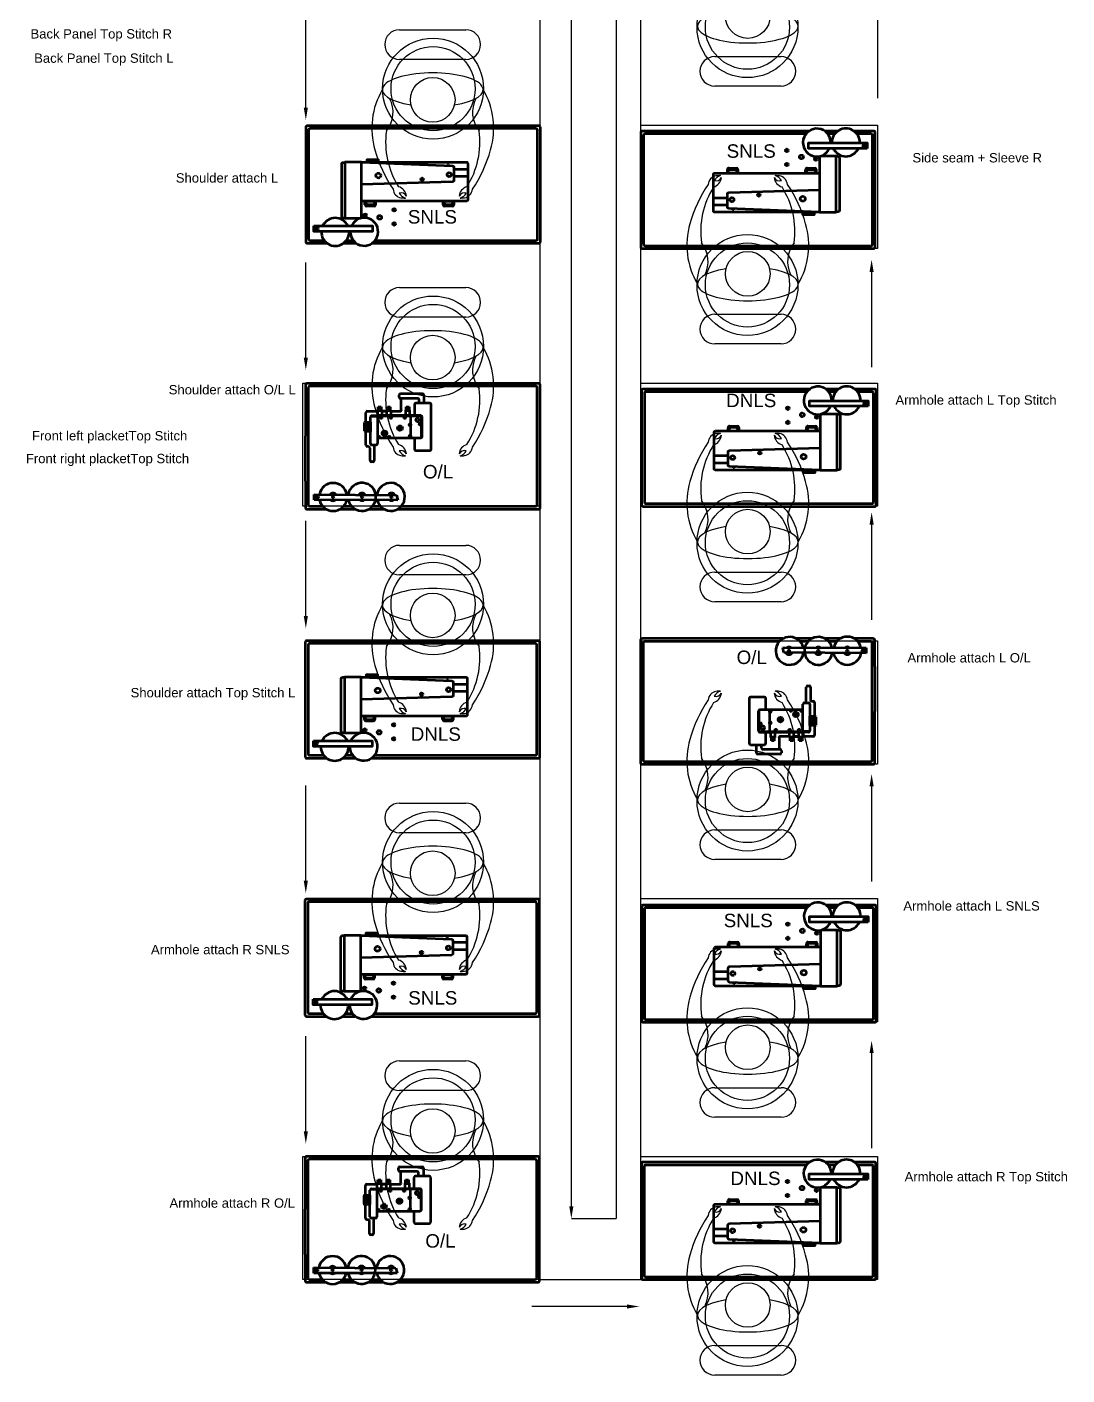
# Model space of a CAD drawing. Header units: feet. Extents: x 200 to 992, y 45 to 257.
# Drawn here: x 291.49 to 306.95, y 178.89 to 198.91 of the extents above; entities that cross this region are included whole.
import ezdxf

# ---------------------------------------------------------------- set-up
doc = ezdxf.new("R2010")
doc.units = ezdxf.units.FT
doc.header["$MEASUREMENT"] = 0
for name, color, linetype in [('assembly operations', 80, 'Continuous'), ('dimension', 100, 'Continuous'), ('machines', 21, 'Continuous'), ('ol mc', 190, 'Continuous'), ('prep side', 220, 'Continuous'), ('shank', 77, 'Continuous')]:
    doc.layers.add(name, color=color, linetype=linetype)
doc.styles.get("Standard").update_dxf_attribs({"font": 'arial.ttf'})

# ---------------------------------------------------------------- blocks, each defined once
blk = doc.blocks.new('snls block')
at = {"layer": 'machines', "linetype": 'ByBlock', "lineweight": 100}
for p, q in [((54.586, 84.152), (54.586, 84.133)), ((54.586, 84.152), (54.605, 84.152)), ((54.607, 84.133), (54.605, 84.152)), ((54.888, 84.077), (54.681, 84.077)), ((54.889, 83.97), (54.681, 83.97)), ((53.361, 83.553), (53.361, 83.605)), ((53.361, 83.605), (53.517, 83.605)), ((53.378, 83.57), (53.378, 83.605)), ((53.497, 83.533), (53.382, 83.533)), ((53.48, 83.549), (53.398, 83.549)), ((53.501, 83.605), (53.501, 83.57)), ((53.517, 83.605), (53.517, 83.553)), ((54.524, 83.553), (54.524, 83.605)), ((54.524, 83.605), (54.681, 83.605)), ((54.541, 83.57), (54.541, 83.605)), ((54.66, 83.533), (54.545, 83.533)), ((54.643, 83.549), (54.562, 83.549)), ((54.664, 83.605), (54.664, 83.57)), ((54.681, 83.605), (54.681, 83.553))]:
    blk.add_line(p, q, dxfattribs=at)
for points in [[(53.469, 82.981), (55.947, 82.981, 0.414214), (55.968, 83.002), (55.968, 84.703, 0.414214), (55.947, 84.724), (52.502, 84.724, 0.414214), (52.482, 84.703), (52.482, 83.002, 0.414214), (52.502, 82.981), (52.798, 82.981)], [(53.513, 83.023), (55.905, 83.023, 0.414214), (55.926, 83.043), (55.926, 84.662, 0.414214), (55.905, 84.683), (52.544, 84.683, 0.414214), (52.523, 84.662), (52.523, 83.043, 0.414214), (52.544, 83.023), (52.755, 83.023)]]:
    blk.add_lwpolyline(points, format="xyb", dxfattribs=at)
for points in [[(53.063, 83.355), (53.037, 83.355, -0.414214), (53.016, 83.375), (53.016, 84.161, -0.414214), (53.037, 84.182), (53.063, 84.182)], [(53.312, 84.185), (53.063, 84.185), (53.063, 83.355), (53.291, 83.355, 0.414214), (53.312, 83.375)], [(53.312, 84.185), (54.661, 84.131, -0.402601), (54.681, 84.11), (54.681, 83.914, -0.405445), (54.661, 83.893), (53.312, 83.853)], [(53.312, 84.185), (54.868, 84.185, -0.414214), (54.889, 84.164), (54.889, 83.624, -0.414214), (54.868, 83.604), (53.312, 83.604)]]:
    blk.add_lwpolyline(points, format="xyb", close=True, dxfattribs=at)
for points in [[(53.557, 84.185), (53.392, 84.185), (53.392, 84.225), (53.557, 84.225)], [(53.505, 84.185), (53.404, 84.185), (53.404, 84.222), (53.505, 84.222)], [(52.603, 83.237), (53.474, 83.237), (53.474, 83.154), (52.603, 83.154)], [(52.603, 83.237), (53.474, 83.237), (53.474, 83.154), (52.603, 83.154)]]:
    blk.add_lwpolyline(points, close=True, dxfattribs=at)
for points in [[(53.042, 82.981), (53.23, 82.981)], [(53.085, 83.023), (53.186, 83.023)]]:
    blk.add_lwpolyline(points, dxfattribs=at)
for centre, radius in [((53.56, 83.986), 0.0369), ((54.212, 83.931), 0.0196), ((54.613, 83.999), 0.0303), ((53.366, 83.399), 0.0206), ((53.58, 83.365), 0.0285), ((53.796, 83.476), 0.0206), ((52.644, 83.202), 0.0219), ((52.644, 83.202), 0.0219), ((53.796, 83.267), 0.0206)]:
    blk.add_circle(centre, radius, dxfattribs=at)
for centre, radius, start, end in [((53.382, 83.553), 0.0208, 180, 270), ((53.398, 83.57), 0.0208, 180, 270), ((53.48, 83.57), 0.0208, 270, 0), ((53.497, 83.553), 0.0208, 270, 0), ((54.545, 83.553), 0.0208, 180, 270), ((54.562, 83.57), 0.0208, 180, 270), ((54.643, 83.57), 0.0208, 270, 0), ((54.66, 83.553), 0.0208, 270, 0), ((52.92, 83.149), 0.207, 25.1747, 154.8253), ((53.35, 83.151), 0.207, 179.1324, 155.4718), ((52.92, 83.149), 0.207, 178.5457, 1.4543)]:
    blk.add_arc(centre, radius, start, end, dxfattribs=at)
blk = doc.blocks.new('OVERLOCK')
at = {"layer": 'machines', "linetype": 'ByBlock', "lineweight": 100}
for p, q in [((108.865, 59.356), (108.865, 58.593)), ((112.33, 59.376), (108.886, 59.376)), ((108.907, 59.314), (108.907, 58.636)), ((112.289, 59.335), (108.927, 59.335)), ((112.31, 57.571), (112.31, 59.314)), ((112.351, 57.53), (112.351, 59.356)), ((110.255, 59.173), (110.255, 59.204)), ((110.275, 59.225), (110.34, 59.225)), ((110.533, 59.152), (110.275, 59.152)), ((110.288, 58.985), (110.288, 59.152)), ((110.34, 59.225), (110.605, 59.225)), ((110.712, 59.085), (110.505, 59.085)), ((110.545, 59.085), (110.505, 59.085)), ((110.554, 59.085), (110.554, 59.132)), ((110.625, 59.204), (110.625, 59.085)), ((109.763, 58.802), (109.763, 58.944)), ((109.783, 58.965), (109.869, 58.965)), ((109.851, 58.898), (109.934, 58.898)), ((109.851, 58.89), (109.934, 58.89)), ((109.869, 58.965), (109.899, 58.965)), ((109.899, 58.965), (109.939, 58.965)), ((110.577, 58.898), (109.934, 58.898)), ((109.934, 58.898), (109.934, 58.566)), ((109.934, 58.898), (109.934, 58.482)), ((110.59, 58.89), (109.934, 58.89)), ((109.939, 58.898), (109.939, 58.978)), ((109.997, 58.978), (109.939, 58.978)), ((109.997, 58.97), (109.939, 58.97)), ((109.997, 58.898), (109.939, 58.898)), ((109.946, 58.978), (109.946, 59.028)), ((109.946, 59.028), (109.99, 59.028)), ((109.99, 58.978), (109.946, 58.978)), ((109.955, 58.978), (109.955, 59.028)), ((109.964, 58.978), (109.964, 59.028)), ((109.972, 58.978), (109.972, 59.028)), ((109.981, 58.978), (109.981, 59.028)), ((109.99, 59.028), (109.99, 58.978)), ((109.997, 58.978), (109.997, 58.898)), ((109.997, 58.965), (110.05, 58.965)), ((109.997, 58.965), (110.074, 58.965)), ((110.074, 58.965), (109.997, 58.965)), ((110.074, 58.898), (110.074, 58.978)), ((110.132, 58.978), (110.074, 58.978)), ((110.132, 58.97), (110.074, 58.97)), ((110.132, 58.898), (110.074, 58.898)), ((110.081, 58.978), (110.081, 59.028)), ((110.081, 59.028), (110.125, 59.028)), ((110.125, 58.978), (110.081, 58.978)), ((110.09, 58.978), (110.09, 59.028)), ((110.097, 58.978), (110.097, 59.028)), ((110.104, 58.978), (110.104, 59.028)), ((110.111, 58.978), (110.111, 59.028)), ((110.118, 58.978), (110.118, 59.028)), ((110.125, 59.028), (110.125, 58.978)), ((110.132, 58.978), (110.132, 58.898)), ((110.132, 58.965), (110.219, 58.965)), ((110.484, 58.898), (110.164, 58.898)), ((110.219, 58.965), (110.277, 58.965)), ((110.277, 58.965), (110.28, 58.965)), ((110.288, 58.985), (110.288, 58.973)), ((110.354, 58.898), (110.354, 58.978)), ((110.412, 58.978), (110.354, 58.978)), ((110.412, 58.97), (110.354, 58.97)), ((110.412, 58.898), (110.354, 58.898)), ((110.36, 58.978), (110.36, 59.028)), ((110.36, 59.028), (110.404, 59.028)), ((110.404, 58.978), (110.36, 58.978)), ((110.366, 58.978), (110.366, 59.028)), ((110.373, 58.978), (110.373, 59.028)), ((110.381, 58.978), (110.381, 59.028)), ((110.389, 58.978), (110.389, 59.028)), ((110.397, 58.978), (110.397, 59.028)), ((110.404, 59.028), (110.404, 58.978)), ((110.412, 58.978), (110.412, 58.898)), ((110.412, 58.898), (110.412, 58.899)), ((110.412, 58.899), (110.412, 58.899)), ((110.412, 58.899), (110.412, 58.898)), ((110.412, 58.898), (110.412, 58.898)), ((110.432, 58.566), (110.432, 58.898)), ((110.484, 59.064), (110.484, 58.898)), ((110.59, 58.57), (110.59, 58.894)), ((110.733, 58.4), (110.733, 59.064)), ((109.744, 58.671), (109.744, 58.794)), ((109.752, 58.802), (109.83, 58.802)), ((109.796, 58.796), (109.779, 58.796)), ((109.796, 58.787), (109.779, 58.787)), ((109.796, 58.776), (109.779, 58.776)), ((109.796, 58.765), (109.779, 58.765)), ((109.796, 58.754), (109.779, 58.754)), ((109.796, 58.744), (109.779, 58.744)), ((109.796, 58.732), (109.779, 58.732)), ((109.78, 58.662), (109.78, 58.802)), ((109.796, 58.72), (109.78, 58.72)), ((109.796, 58.709), (109.78, 58.709)), ((109.796, 58.696), (109.78, 58.696)), ((109.797, 58.684), (109.78, 58.684)), ((109.796, 58.662), (109.796, 58.802)), ((109.83, 58.482), (109.83, 58.877)), ((109.83, 58.802), (109.83, 58.662)), ((110.405, 58.758), (110.405, 58.764)), ((110.413, 58.772), (110.432, 58.772)), ((110.432, 58.75), (110.413, 58.75)), ((110.432, 58.772), (110.432, 58.75)), ((110.598, 58.587), (110.598, 58.877)), ((108.865, 57.922), (108.865, 58.593)), ((108.907, 58.636), (108.907, 57.878)), ((109.83, 58.662), (109.752, 58.662)), ((109.763, 58.458), (109.763, 58.662)), ((109.796, 58.672), (109.779, 58.672)), ((109.796, 58.662), (109.78, 58.662)), ((109.934, 58.566), (110.577, 58.566)), ((109.944, 58.566), (109.944, 58.581)), ((109.971, 58.566), (109.944, 58.566)), ((109.952, 58.589), (109.963, 58.589)), ((109.971, 58.581), (109.971, 58.566)), ((110.098, 58.566), (110.098, 58.581)), ((110.125, 58.566), (110.098, 58.566)), ((110.106, 58.589), (110.117, 58.589)), ((110.125, 58.581), (110.125, 58.566)), ((110.405, 58.588), (110.405, 58.594)), ((110.413, 58.602), (110.432, 58.602)), ((110.432, 58.58), (110.413, 58.58)), ((110.432, 58.602), (110.432, 58.58)), ((110.484, 58.566), (110.484, 58.4)), ((109.803, 58.437), (109.783, 58.437)), ((109.824, 58.233), (109.824, 58.416)), ((109.913, 58.461), (109.851, 58.461)), ((109.885, 58.461), (109.885, 58.233)), ((110.505, 58.379), (110.712, 58.379)), ((109.864, 58.212), (109.844, 58.212)), ((108.865, 57.922), (108.865, 57.53)), ((108.907, 57.878), (108.907, 57.571)), ((108.995, 57.728), (110.217, 57.717)), ((108.995, 57.645), (108.995, 57.728)), ((110.217, 57.717), (110.235, 57.641)), ((108.886, 57.509), (109.172, 57.509)), ((108.927, 57.55), (109.121, 57.55)), ((110.235, 57.641), (108.995, 57.645)), ((109.378, 57.509), (109.605, 57.509)), ((109.429, 57.55), (109.552, 57.55)), ((109.803, 57.509), (110.032, 57.509)), ((109.857, 57.55), (109.979, 57.55)), ((110.232, 57.509), (112.33, 57.509)), ((110.285, 57.55), (112.289, 57.55))]:
    blk.add_line(p, q, dxfattribs=at)
for centre, radius in [((109.99, 58.869), 0.0143), ((110.132, 58.869), 0.0143), ((110.269, 58.712), 0.0357), ((110.269, 58.712), 0.0143), ((110.339, 58.869), 0.0143), ((110.532, 58.834), 0.0271), ((110.569, 58.774), 0.0157), ((110.039, 58.635), 0.0357), ((110.039, 58.635), 0.0143), ((109.036, 57.692), 0.0219), ((109.275, 57.691), 0.0106), ((109.705, 57.691), 0.0106), ((110.143, 57.691), 0.0106)]:
    blk.add_circle(centre, radius, dxfattribs=at)
for centre, radius, start, end in [((108.886, 59.356), 0.0208, 90, 180), ((108.927, 59.314), 0.0208, 90, 180), ((112.289, 59.314), 0.0208, 0, 90), ((112.33, 59.356), 0.0208, 0, 90), ((110.275, 59.204), 0.0208, 90, 180), ((110.275, 59.173), 0.0208, 180, 270), ((110.505, 59.064), 0.0208, 90, 180), ((110.533, 59.132), 0.0208, 0, 90), ((110.605, 59.204), 0.0208, 0, 90), ((110.712, 59.064), 0.0208, 0, 90), ((109.783, 58.944), 0.0208, 90, 180), ((109.851, 58.877), 0.0208, 90, 180), ((109.851, 58.894), 0.00415, 90, 270), ((110.28, 58.973), 0.0083, 270, 0), ((110.577, 58.877), 0.0208, 0, 90), ((109.752, 58.794), 0.0083, 90, 180), ((110.413, 58.764), 0.0083, 90, 180), ((110.413, 58.758), 0.0083, 180, 270), ((109.752, 58.671), 0.0083, 180, 270), ((109.952, 58.581), 0.0083, 90, 180), ((109.963, 58.581), 0.0083, 360, 90), ((110.106, 58.581), 0.0083, 90, 180), ((110.117, 58.581), 0.0083, 360, 90), ((110.413, 58.594), 0.0083, 90, 180), ((110.413, 58.588), 0.0083, 180, 270), ((110.577, 58.587), 0.0208, 270, 0), ((109.783, 58.458), 0.0208, 180, 270), ((109.803, 58.416), 0.0208, 0, 90), ((109.851, 58.482), 0.0208, 180, 270), ((109.913, 58.482), 0.0208, 270, 0), ((110.505, 58.4), 0.0208, 180, 270), ((110.712, 58.4), 0.0208, 270, 0), ((109.844, 58.233), 0.0208, 180, 270), ((109.864, 58.233), 0.0208, 270, 0), ((109.275, 57.689), 0.207, 10.6443, 169.3557), ((109.704, 57.691), 0.207, 193.0338, 169.952), ((110.132, 57.691), 0.207, 193.5126, 171.9418), ((109.275, 57.689), 0.0558, 39.6735, 139.3583), ((109.705, 57.691), 0.0558, 33.2329, 145.7988), ((110.143, 57.691), 0.0558, 28.7799, 150.2519), ((108.886, 57.53), 0.0208, 180, 270), ((108.927, 57.571), 0.0208, 180, 270), ((109.275, 57.689), 0.207, 192.4324, 347.5676), ((109.275, 57.689), 0.0558, 234.3539, 305.347), ((109.705, 57.691), 0.0558, 239.0419, 300.6589), ((110.143, 57.691), 0.0558, 241.4151, 298.2857), ((112.289, 57.571), 0.0208, 270, 0), ((112.33, 57.53), 0.0208, 270, 0)]:
    blk.add_arc(centre, radius, start, end, dxfattribs=at)
blk = doc.blocks.new('sewing line')
blk.add_line((-144.50379, 2.03551), (-143.00379, 2.03551))
for points in [[(-143.00379, 2.03551), (-143.00379, 65.14488), (-144.50379, 65.14488), (-144.50379, 2.03551)], [(-146.58825, 20.60349), (-145.60395, 20.60349)], [(-145.60395, 20.16416), (-146.58825, 20.16416)], [(-141.90364, 20.2062), (-140.91934, 20.2062)], [(-140.91934, 19.76687), (-141.90364, 19.76687)], [(-146.58825, 16.77352), (-145.60395, 16.77352)], [(-145.60395, 16.33419), (-146.58825, 16.33419)], [(-141.90364, 16.3762), (-140.91934, 16.3762)], [(-140.91934, 15.93687), (-141.90364, 15.93687)], [(-146.58825, 12.94352), (-145.60395, 12.94352)], [(-145.60395, 12.50419), (-146.58825, 12.50419)], [(-141.90364, 12.5462), (-140.91934, 12.5462)], [(-140.91934, 12.10687), (-141.90364, 12.10687)], [(-146.58825, 9.11352), (-145.60395, 9.11352)], [(-145.60395, 8.67419), (-146.58825, 8.67419)], [(-141.90364, 8.7162), (-140.91934, 8.7162)], [(-140.91934, 8.27687), (-141.90364, 8.27687)], [(-146.58825, 5.28352), (-145.60395, 5.28352)], [(-145.60395, 4.84419), (-146.58825, 4.84419)], [(-141.90364, 4.8862), (-140.91934, 4.8862)], [(-140.91934, 4.44687), (-141.90364, 4.44687)], [(-141.90364, 1.0562), (-140.91934, 1.0562)], [(-140.91934, 0.61687), (-141.90364, 0.61687)]]:
    blk.add_lwpolyline(points)
at = {"linetype": 'ByBlock', "lineweight": -2}
for points in [[(-147.98115, 19.44647), (-147.98115, 20.85993)], [(-139.48316, 20.99981), (-139.48316, 19.58635)], [(-147.98115, 15.73246), (-147.98115, 17.14592)], [(-139.57244, 17.00275), (-139.57244, 15.58929)], [(-147.98115, 11.89379), (-147.98115, 13.30725)], [(-139.57244, 13.2525), (-139.57244, 11.83904)], [(-147.98115, 7.96126), (-147.98115, 9.37472)], [(-139.57244, 9.3617), (-139.57244, 7.94825)], [(-147.98115, 4.2401), (-147.98115, 5.65355)], [(-139.57244, 5.39957), (-139.57244, 3.98612)], [(-143.20924, 1.63492), (-144.6227, 1.63492)]]:
    blk.add_lwpolyline(points, dxfattribs=at)
for points in [[(-143.00379, 19.18488), (-139.48316, 19.18488), (-139.48316, 17.35481), (-143.00379, 17.35481)], [(-144.50379, 13.52551), (-148.02443, 13.52551), (-148.02443, 15.35558), (-144.50379, 15.35558)], [(-143.00379, 15.35488), (-139.48316, 15.35488), (-139.48316, 13.52481), (-143.00379, 13.52481)], [(-143.00379, 11.52488), (-139.48316, 11.52488), (-139.48316, 9.69481), (-143.00379, 9.69481)], [(-143.00379, 7.69488), (-139.48316, 7.69488), (-139.48316, 5.86481), (-143.00379, 5.86481)], [(-144.50379, 2.03551), (-148.02443, 2.03551), (-148.02443, 3.86558), (-144.50379, 3.86558)], [(-143.00379, 3.86488), (-139.48316, 3.86488), (-139.48316, 2.03481), (-143.00379, 2.03481)]]:
    blk.add_lwpolyline(points, close=True)
for centre, radius in [((-141.41764, 20.64245), 0.75), ((-141.41764, 20.64245), 0.625), ((-141.41276, 20.80764), 0.3314), ((-146.08995, 19.72791), 0.75), ((-146.08995, 19.72791), 0.625), ((-146.09483, 19.56272), 0.3314), ((-141.41764, 16.81245), 0.75), ((-141.41764, 16.81245), 0.625), ((-141.41276, 16.97764), 0.3314), ((-146.08995, 15.89793), 0.75), ((-146.08995, 15.89793), 0.625), ((-146.09483, 15.73275), 0.3314), ((-141.41764, 12.98245), 0.75), ((-141.41764, 12.98245), 0.625), ((-141.41276, 13.14764), 0.3314), ((-146.08995, 12.06793), 0.75), ((-146.08995, 12.06793), 0.625), ((-146.09483, 11.90275), 0.3314), ((-141.41764, 9.15245), 0.75), ((-141.41764, 9.15245), 0.625), ((-141.41276, 9.31764), 0.3314), ((-146.08995, 8.23793), 0.75), ((-146.08995, 8.23793), 0.625), ((-146.09483, 8.07275), 0.3314), ((-141.41764, 5.32245), 0.75), ((-141.41764, 5.32245), 0.625), ((-141.41276, 5.48764), 0.3314), ((-146.08995, 4.40793), 0.75), ((-146.08995, 4.40793), 0.625), ((-146.09483, 4.24275), 0.3314), ((-141.41764, 1.49245), 0.75), ((-141.41764, 1.49245), 0.625), ((-141.41276, 1.65764), 0.3314)]:
    blk.add_circle(centre, radius)
for centre, radius, start, end in [((-146.58825, 20.38383), 0.21966, 90, 270), ((-145.60395, 20.38383), 0.21966, 270, 90), ((-141.90364, 19.98653), 0.21966, 90, 270), ((-140.91934, 19.98653), 0.21966, 270, 90), ((-145.87132, 19.14091), 1.12909, 149.566063, 196.497517), ((-146.31834, 19.14091), 1.12909, 343.502483, 30.433937), ((-147.12616, 19.37834), 0.44097, 321.008421, 27.632528), ((-145.0635, 19.37834), 0.44097, 152.367472, 218.991579), ((-145.56376, 18.93237), 1.23125, 172.133942, 212.405248), ((-146.6259, 18.93237), 1.23125, 327.594752, 7.866058), ((-145.09322, 19.32412), 1.92771, 195.151137, 214.435473), ((-147.09644, 19.32412), 1.92771, 325.564527, 344.848863), ((-141.86066, 18.29554), 0.14081, 100.122504, 175.609876), ((-141.78159, 18.2945), 0.1464, 104.680297, 152.481191), ((-141.83096, 17.71739), 0.71883, 89.022524, 94.34402), ((-140.99456, 17.71739), 0.71883, 85.65598, 90.977476), ((-141.04393, 18.2945), 0.1464, 27.518809, 75.319703), ((-140.96486, 18.29554), 0.14081, 4.390124, 79.877496), ((-146.54273, 18.24482), 0.14081, 184.390124, 259.877496), ((-146.64708, 18.11802), 0.16061, 4.787406, 74.171118), ((-145.54258, 18.11802), 0.16061, 105.828882, 175.212594), ((-145.64693, 18.24482), 0.14081, 280.122504, 355.609876), ((-140.41115, 17.21624), 1.92771, 145.564527, 164.848863), ((-140.88169, 17.60799), 1.23125, 147.594752, 187.866058), ((-141.96501, 18.42234), 0.16061, 285.828882, 355.212594), ((-141.88539, 18.44741), 0.08916, 253.018909, 334.439991), ((-140.94013, 18.44741), 0.08916, 205.560009, 286.981091), ((-140.86051, 18.42234), 0.16061, 184.787406, 254.171118), ((-141.94383, 17.60799), 1.23125, 352.133942, 32.405248), ((-142.41437, 17.21624), 1.92771, 15.151137, 34.435473), ((-146.56746, 18.09295), 0.08916, 25.560009, 106.981091), ((-146.46366, 18.24586), 0.1464, 207.518809, 255.319703), ((-146.51303, 18.82297), 0.71883, 265.65598, 270.977476), ((-145.6222, 18.09295), 0.08916, 73.018909, 154.439991), ((-145.726, 18.24586), 0.1464, 284.680297, 332.481191), ((-145.67663, 18.82297), 0.71883, 269.022524, 274.34402), ((-141.18924, 17.39945), 1.12909, 163.502483, 210.433937), ((-141.63627, 17.39945), 1.12909, 329.566063, 16.497517), ((-142.44409, 17.16202), 0.44097, 332.367472, 38.991579), ((-140.38143, 17.16202), 0.44097, 141.008421, 207.632528), ((-146.58825, 16.55385), 0.21966, 90, 270), ((-145.60395, 16.55385), 0.21966, 270, 90), ((-141.90364, 16.15653), 0.21966, 90, 270), ((-140.91934, 16.15653), 0.21966, 270, 90), ((-145.87132, 15.31094), 1.12909, 149.566063, 196.497517), ((-146.31834, 15.31094), 1.12909, 343.502483, 30.433937), ((-147.12616, 15.54837), 0.44097, 321.008421, 27.632528), ((-145.0635, 15.54837), 0.44097, 152.367472, 218.991579), ((-145.56376, 15.1024), 1.23125, 172.133942, 212.405248), ((-146.6259, 15.1024), 1.23125, 327.594752, 7.866058), ((-145.09322, 15.49415), 1.92771, 195.151137, 214.435473), ((-147.09644, 15.49415), 1.92771, 325.564527, 344.848863), ((-146.64708, 14.28804), 0.16061, 4.787406, 74.171118), ((-145.54258, 14.28804), 0.16061, 105.828882, 175.212594), ((-140.41115, 13.38624), 1.92771, 145.564527, 164.848863), ((-140.88169, 13.77799), 1.23125, 147.594752, 187.866058), ((-141.86066, 14.46554), 0.14081, 100.122504, 175.609876), ((-141.96501, 14.59234), 0.16061, 285.828882, 355.212594), ((-141.78159, 14.4645), 0.1464, 104.680297, 152.481191), ((-141.88539, 14.61741), 0.08916, 253.018909, 334.439991), ((-141.83096, 13.88739), 0.71883, 89.022524, 94.34402), ((-140.94013, 14.61741), 0.08916, 205.560009, 286.981091), ((-140.86051, 14.59234), 0.16061, 184.787406, 254.171118), ((-140.99456, 13.88739), 0.71883, 85.65598, 90.977476), ((-141.04393, 14.4645), 0.1464, 27.518809, 75.319703), ((-140.96486, 14.46554), 0.14081, 4.390124, 79.877496), ((-141.94383, 13.77799), 1.23125, 352.133942, 32.405248), ((-142.41437, 13.38624), 1.92771, 15.151137, 34.435473), ((-146.54273, 14.41485), 0.14081, 184.390124, 259.877496), ((-146.56746, 14.26298), 0.08916, 25.560009, 106.981091), ((-146.46366, 14.41589), 0.1464, 207.518809, 255.319703), ((-146.51303, 14.993), 0.71883, 265.65598, 270.977476), ((-145.6222, 14.26298), 0.08916, 73.018909, 154.439991), ((-145.726, 14.41589), 0.1464, 284.680297, 332.481191), ((-145.67663, 14.993), 0.71883, 269.022524, 274.34402), ((-145.64693, 14.41485), 0.14081, 280.122504, 355.609876), ((-141.18924, 13.56945), 1.12909, 163.502483, 210.433937), ((-141.63627, 13.56945), 1.12909, 329.566063, 16.497517), ((-142.44409, 13.33202), 0.44097, 332.367472, 38.991579), ((-140.38143, 13.33202), 0.44097, 141.008421, 207.632528), ((-146.58825, 12.72385), 0.21966, 90, 270), ((-145.60395, 12.72385), 0.21966, 270, 90), ((-141.90364, 12.32653), 0.21966, 90, 270), ((-140.91934, 12.32653), 0.21966, 270, 90), ((-145.87132, 11.48094), 1.12909, 149.566063, 196.497517), ((-146.31834, 11.48094), 1.12909, 343.502483, 30.433937), ((-147.12616, 11.71837), 0.44097, 321.008421, 27.632528), ((-145.0635, 11.71837), 0.44097, 152.367472, 218.991579), ((-145.56376, 11.2724), 1.23125, 172.133942, 212.405248), ((-146.6259, 11.2724), 1.23125, 327.594752, 7.866058), ((-145.09322, 11.66415), 1.92771, 195.151137, 214.435473), ((-147.09644, 11.66415), 1.92771, 325.564527, 344.848863), ((-140.41115, 9.55624), 1.92771, 145.564527, 164.848863), ((-141.86066, 10.63554), 0.14081, 100.122504, 175.609876), ((-141.96501, 10.76234), 0.16061, 285.828882, 355.212594), ((-141.78159, 10.6345), 0.1464, 104.680297, 152.481191), ((-141.88539, 10.78741), 0.08916, 253.018909, 334.439991), ((-141.83096, 10.05739), 0.71883, 89.022524, 94.34402), ((-140.94013, 10.78741), 0.08916, 205.560009, 286.981091), ((-140.86051, 10.76234), 0.16061, 184.787406, 254.171118), ((-140.99456, 10.05739), 0.71883, 85.65598, 90.977476), ((-141.04393, 10.6345), 0.1464, 27.518809, 75.319703), ((-140.96486, 10.63554), 0.14081, 4.390124, 79.877496), ((-142.41437, 9.55624), 1.92771, 15.151137, 34.435473), ((-146.54273, 10.58485), 0.14081, 184.390124, 259.877496), ((-146.64708, 10.45804), 0.16061, 4.787406, 74.171118), ((-146.56746, 10.43298), 0.08916, 25.560009, 106.981091), ((-146.46366, 10.58589), 0.1464, 207.518809, 255.319703), ((-146.51303, 11.163), 0.71883, 265.65598, 270.977476), ((-145.54258, 10.45804), 0.16061, 105.828882, 175.212594), ((-145.6222, 10.43298), 0.08916, 73.018909, 154.439991), ((-145.726, 10.58589), 0.1464, 284.680297, 332.481191), ((-145.67663, 11.163), 0.71883, 269.022524, 274.34402), ((-145.64693, 10.58485), 0.14081, 280.122504, 355.609876), ((-140.88169, 9.94799), 1.23125, 147.594752, 187.866058), ((-141.94383, 9.94799), 1.23125, 352.133942, 32.405248), ((-141.18924, 9.73945), 1.12909, 163.502483, 210.433937), ((-141.63627, 9.73945), 1.12909, 329.566063, 16.497517), ((-142.44409, 9.50202), 0.44097, 332.367472, 38.991579), ((-140.38143, 9.50202), 0.44097, 141.008421, 207.632528), ((-146.58825, 8.89385), 0.21966, 90, 270), ((-145.60395, 8.89385), 0.21966, 270, 90), ((-141.90364, 8.49653), 0.21966, 90, 270), ((-140.91934, 8.49653), 0.21966, 270, 90), ((-145.87132, 7.65094), 1.12909, 149.566063, 196.497517), ((-146.31834, 7.65094), 1.12909, 343.502483, 30.433937), ((-147.12616, 7.88837), 0.44097, 321.008421, 27.632528), ((-145.0635, 7.88837), 0.44097, 152.367472, 218.991579), ((-145.56376, 7.4424), 1.23125, 172.133942, 212.405248), ((-146.6259, 7.4424), 1.23125, 327.594752, 7.866058), ((-145.09322, 7.83415), 1.92771, 195.151137, 214.435473), ((-147.09644, 7.83415), 1.92771, 325.564527, 344.848863), ((-140.41115, 5.72624), 1.92771, 145.564527, 164.848863), ((-141.86066, 6.80554), 0.14081, 100.122504, 175.609876), ((-141.96501, 6.93234), 0.16061, 285.828882, 355.212594), ((-141.78159, 6.8045), 0.1464, 104.680297, 152.481191), ((-141.88539, 6.95741), 0.08916, 253.018909, 334.439991), ((-141.83096, 6.22739), 0.71883, 89.022524, 94.34402), ((-140.94013, 6.95741), 0.08916, 205.560009, 286.981091), ((-140.86051, 6.93234), 0.16061, 184.787406, 254.171118), ((-140.99456, 6.22739), 0.71883, 85.65598, 90.977476), ((-141.04393, 6.8045), 0.1464, 27.518809, 75.319703), ((-140.96486, 6.80554), 0.14081, 4.390124, 79.877496), ((-142.41437, 5.72624), 1.92771, 15.151137, 34.435473), ((-146.54273, 6.75485), 0.14081, 184.390124, 259.877496), ((-146.64708, 6.62804), 0.16061, 4.787406, 74.171118), ((-146.56746, 6.60298), 0.08916, 25.560009, 106.981091), ((-146.46366, 6.75589), 0.1464, 207.518809, 255.319703), ((-146.51303, 7.333), 0.71883, 265.65598, 270.977476), ((-145.54258, 6.62804), 0.16061, 105.828882, 175.212594), ((-145.6222, 6.60298), 0.08916, 73.018909, 154.439991), ((-145.726, 6.75589), 0.1464, 284.680297, 332.481191), ((-145.67663, 7.333), 0.71883, 269.022524, 274.34402), ((-145.64693, 6.75485), 0.14081, 280.122504, 355.609876), ((-140.88169, 6.11799), 1.23125, 147.594752, 187.866058), ((-141.94383, 6.11799), 1.23125, 352.133942, 32.405248), ((-141.18924, 5.90945), 1.12909, 163.502483, 210.433937), ((-141.63627, 5.90945), 1.12909, 329.566063, 16.497517), ((-142.44409, 5.67202), 0.44097, 332.367472, 38.991579), ((-140.38143, 5.67202), 0.44097, 141.008421, 207.632528), ((-146.58825, 5.06385), 0.21966, 90, 270), ((-145.60395, 5.06385), 0.21966, 270, 90), ((-141.90364, 4.66653), 0.21966, 90, 270), ((-140.91934, 4.66653), 0.21966, 270, 90), ((-145.87132, 3.82094), 1.12909, 149.566063, 196.497517), ((-147.12616, 4.05837), 0.44097, 321.008421, 27.632528), ((-145.0635, 4.05837), 0.44097, 152.367472, 218.991579), ((-146.31834, 3.82094), 1.12909, 343.502483, 30.433937), ((-145.56376, 3.6124), 1.23125, 172.133942, 212.405248), ((-146.6259, 3.6124), 1.23125, 327.594752, 7.866058), ((-145.09322, 4.00415), 1.92771, 195.151137, 214.435473), ((-147.09644, 4.00415), 1.92771, 325.564527, 344.848863), ((-141.86066, 2.97554), 0.14081, 100.122504, 175.609876), ((-141.96501, 3.10234), 0.16061, 285.828882, 355.212594), ((-141.78159, 2.9745), 0.1464, 104.680297, 152.481191), ((-141.88539, 3.12741), 0.08916, 253.018909, 334.439991), ((-141.83096, 2.39739), 0.71883, 89.022524, 94.34402), ((-140.94013, 3.12741), 0.08916, 205.560009, 286.981091), ((-140.86051, 3.10234), 0.16061, 184.787406, 254.171118), ((-140.99456, 2.39739), 0.71883, 85.65598, 90.977476), ((-141.04393, 2.9745), 0.1464, 27.518809, 75.319703), ((-140.96486, 2.97554), 0.14081, 4.390124, 79.877496), ((-146.54273, 2.92485), 0.14081, 184.390124, 259.877496), ((-146.64708, 2.79804), 0.16061, 4.787406, 74.171118), ((-146.56746, 2.77298), 0.08916, 25.560009, 106.981091), ((-146.46366, 2.92589), 0.1464, 207.518809, 255.319703), ((-145.54258, 2.79804), 0.16061, 105.828882, 175.212594), ((-145.6222, 2.77298), 0.08916, 73.018909, 154.439991), ((-145.726, 2.92589), 0.1464, 284.680297, 332.481191), ((-145.64693, 2.92485), 0.14081, 280.122504, 355.609876), ((-140.41115, 1.89624), 1.92771, 145.564527, 164.848863), ((-140.88169, 2.28799), 1.23125, 147.594752, 187.866058), ((-141.94383, 2.28799), 1.23125, 352.133942, 32.405248), ((-142.41437, 1.89624), 1.92771, 15.151137, 34.435473), ((-146.51303, 3.503), 0.71883, 265.65598, 270.977476), ((-145.67663, 3.503), 0.71883, 269.022524, 274.34402), ((-141.18924, 2.07945), 1.12909, 163.502483, 210.433937), ((-141.63627, 2.07945), 1.12909, 329.566063, 16.497517), ((-142.44409, 1.84202), 0.44097, 332.367472, 38.991579), ((-140.38143, 1.84202), 0.44097, 141.008421, 207.632528), ((-141.90364, 0.83653), 0.21966, 90, 270), ((-140.91934, 0.83653), 0.21966, 270, 90)]:
    blk.add_arc(centre, radius, start, end)
for centre, major_axis in [((-141.41276, 20.65751), (0.75, 0)), ((-146.09483, 19.71285), (-0.75, 0)), ((-141.41276, 16.82751), (0.75, 0)), ((-146.09483, 15.88287), (-0.75, 0)), ((-141.41276, 12.99751), (0.75, 0)), ((-146.09483, 12.05287), (-0.75, 0)), ((-141.41276, 9.16751), (0.75, 0)), ((-146.09483, 8.22287), (-0.75, 0)), ((-141.41276, 5.33751), (0.75, 0)), ((-146.09483, 4.39287), (-0.75, 0)), ((-141.41276, 1.50751), (0.75, 0))]:
    blk.add_ellipse(centre, major_axis=major_axis, ratio=0.33333333, start_param=2.01554376, end_param=7.4092342)
at = {"linetype": 'ByBlock'}
for points in [[(-147.95032, 19.44647), (-147.98115, 19.26147), (-148.01198, 19.44647)], [(-139.5416, 17.00275), (-139.57244, 17.18775), (-139.60327, 17.00275)], [(-147.95032, 15.73246), (-147.98115, 15.54746), (-148.01198, 15.73246)], [(-139.5416, 13.2525), (-139.57244, 13.4375), (-139.60327, 13.2525)], [(-147.95032, 11.89379), (-147.98115, 11.70879), (-148.01198, 11.89379)], [(-139.5416, 9.3617), (-139.57244, 9.5467), (-139.60327, 9.3617)], [(-147.95032, 7.96126), (-147.98115, 7.77626), (-148.01198, 7.96126)], [(-139.5416, 5.39957), (-139.57244, 5.58457), (-139.60327, 5.39957)], [(-147.95032, 4.2401), (-147.98115, 4.0551), (-148.01198, 4.2401)], [(-143.20924, 1.66575), (-143.02424, 1.63492), (-143.20924, 1.60409)]]:
    blk.add_solid(points, dxfattribs=at)
at = {"layer": 'dimension', "linetype": 'ByBlock', "lineweight": -2}
blk.add_line((-144.03531, 2.94031), (-143.85531, 2.94031), dxfattribs=at)
at = {"layer": 'dimension', "linetype": 'ByBlock'}
blk.add_line((-143.85531, 2.94031), (-143.37074, 2.94031), dxfattribs=at)
at = {"layer": 'dimension', "linetype": 'ByBlock', "lineweight": -2}
for points in [[(-144.03531, 3.12531), (-144.03531, 52.03519)], [(-143.37074, 42.20333), (-143.37074, 2.94031)]]:
    blk.add_lwpolyline(points, dxfattribs=at)
at = {"layer": 'dimension', "linetype": 'ByBlock'}
blk.add_solid([(-144.06614, 3.12531), (-144.03531, 2.94031), (-144.00447, 3.12531)], dxfattribs=at)
at = {"layer": 'ol mc', "linetype": 'ByBlock', "lineweight": 100}
for p, q in [((-147.98544, 15.32897), (-147.98544, 14.56637)), ((-144.52019, 15.34972), (-147.96469, 15.34972)), ((-147.94394, 15.28747), (-147.94394, 14.6089)), ((-144.56169, 15.30822), (-147.92319, 15.30822)), ((-144.54094, 13.54447), (-144.54094, 15.28747)), ((-144.49944, 13.50297), (-144.49944, 15.32897)), ((-146.59597, 15.14636), (-146.59597, 15.1771)), ((-146.57522, 15.19785), (-146.51108, 15.19785)), ((-146.31737, 15.12561), (-146.57522, 15.12561)), ((-146.5625, 14.95856), (-146.5625, 15.12561)), ((-146.51108, 15.19785), (-146.24612, 15.19785)), ((-146.36661, 15.03744), (-146.36661, 14.87144)), ((-146.13836, 15.05819), (-146.34586, 15.05819)), ((-146.30558, 15.05819), (-146.34586, 15.05819)), ((-146.29662, 15.05819), (-146.29662, 15.10486)), ((-146.22537, 15.1771), (-146.22537, 15.05819)), ((-146.11761, 14.37344), (-146.11761, 15.03744)), ((-147.08797, 14.77527), (-147.08797, 14.91706)), ((-147.06722, 14.93781), (-146.9815, 14.93781)), ((-147.02037, 14.4549), (-147.02037, 14.85069)), ((-146.99962, 14.87144), (-146.91642, 14.87144)), ((-146.99962, 14.86314), (-146.91642, 14.86314)), ((-146.9815, 14.93781), (-146.9521, 14.93781)), ((-146.9521, 14.93781), (-146.91117, 14.93781)), ((-146.27317, 14.87144), (-146.91642, 14.87144)), ((-146.91642, 14.87144), (-146.91642, 14.53944)), ((-146.91642, 14.87144), (-146.91642, 14.4549)), ((-146.26072, 14.86314), (-146.91642, 14.86314)), ((-146.91117, 14.87144), (-146.91117, 14.95131)), ((-146.85333, 14.95131), (-146.91117, 14.95131)), ((-146.85333, 14.94301), (-146.91117, 14.94301)), ((-146.85333, 14.87144), (-146.91117, 14.87144)), ((-146.9048, 14.95131), (-146.9048, 15.00145)), ((-146.9048, 15.00145), (-146.8609, 15.00145)), ((-146.8609, 14.95131), (-146.9048, 14.95131)), ((-146.89577, 14.95131), (-146.89577, 15.00145)), ((-146.88705, 14.95131), (-146.88705, 15.00145)), ((-146.87834, 14.95131), (-146.87834, 15.00145)), ((-146.86914, 14.95131), (-146.86914, 15.00145)), ((-146.8609, 15.00145), (-146.8609, 14.95131)), ((-146.85333, 14.95131), (-146.85333, 14.87144)), ((-146.85333, 14.93781), (-146.80063, 14.93781)), ((-146.85333, 14.93781), (-146.77622, 14.93781)), ((-146.77622, 14.93781), (-146.85333, 14.93781)), ((-146.77622, 14.87144), (-146.77622, 14.95131)), ((-146.71838, 14.95131), (-146.77622, 14.95131)), ((-146.71838, 14.94301), (-146.77622, 14.94301)), ((-146.71838, 14.87144), (-146.77622, 14.87144)), ((-146.76925, 14.95131), (-146.76925, 15.00145)), ((-146.76925, 15.00145), (-146.72536, 15.00145)), ((-146.72536, 14.95131), (-146.76925, 14.95131)), ((-146.76093, 14.95131), (-146.76093, 15.00145)), ((-146.75316, 14.95131), (-146.75316, 15.00145)), ((-146.74658, 14.95131), (-146.74658, 15.00145)), ((-146.7397, 14.95131), (-146.7397, 15.00145)), ((-146.73253, 14.95131), (-146.73253, 15.00145)), ((-146.72536, 15.00145), (-146.72536, 14.95131)), ((-146.71838, 14.95131), (-146.71838, 14.87144)), ((-146.71838, 14.93781), (-146.63163, 14.93781)), ((-146.36661, 14.87144), (-146.68634, 14.87144)), ((-146.63163, 14.93781), (-146.57379, 14.93781)), ((-146.57379, 14.93781), (-146.5708, 14.93781)), ((-146.5625, 14.95856), (-146.5625, 14.94611)), ((-146.49668, 14.87144), (-146.49668, 14.95131)), ((-146.43884, 14.95131), (-146.49668, 14.95131)), ((-146.43884, 14.94301), (-146.49668, 14.94301)), ((-146.43884, 14.87144), (-146.49668, 14.87144)), ((-146.49055, 14.95131), (-146.49055, 15.00145)), ((-146.49055, 15.00145), (-146.44666, 15.00145)), ((-146.44666, 14.95131), (-146.49055, 14.95131)), ((-146.48499, 14.95131), (-146.48499, 15.00145)), ((-146.47782, 14.95131), (-146.47782, 15.00145)), ((-146.46974, 14.95131), (-146.46974, 15.00145)), ((-146.46167, 14.95131), (-146.46167, 15.00145)), ((-146.4539, 14.95131), (-146.4539, 15.00145)), ((-146.44666, 15.00145), (-146.44666, 14.95131)), ((-146.43884, 14.95131), (-146.43884, 14.87144)), ((-146.43884, 14.87144), (-146.43884, 14.8725)), ((-146.43884, 14.8725), (-146.43884, 14.8725)), ((-146.43884, 14.8725), (-146.43884, 14.87144)), ((-146.43884, 14.87144), (-146.43884, 14.87144)), ((-146.41842, 14.53944), (-146.41842, 14.87144)), ((-146.26072, 14.54359), (-146.26072, 14.86729)), ((-146.25242, 14.56019), (-146.25242, 14.85069)), ((-147.10713, 14.64392), (-147.10713, 14.76697)), ((-147.09883, 14.77527), (-147.02037, 14.77527)), ((-147.02037, 14.63562), (-147.09883, 14.63562)), ((-147.08797, 14.43112), (-147.08797, 14.63562)), ((-147.055, 14.76952), (-147.0716, 14.76952)), ((-147.055, 14.76066), (-147.0716, 14.76066)), ((-147.055, 14.74946), (-147.0716, 14.74946)), ((-147.05453, 14.73826), (-147.07113, 14.73826)), ((-147.05453, 14.72753), (-147.07113, 14.72753)), ((-147.05453, 14.71727), (-147.07113, 14.71727)), ((-147.05453, 14.7056), (-147.07113, 14.7056)), ((-147.05453, 14.64495), (-147.07113, 14.64495)), ((-147.07077, 14.63562), (-147.07077, 14.77527)), ((-147.05417, 14.63562), (-147.07077, 14.63562)), ((-147.05413, 14.69347), (-147.07073, 14.69347)), ((-147.05413, 14.68228), (-147.07073, 14.68228)), ((-147.05413, 14.66921), (-147.07073, 14.66921)), ((-147.05407, 14.65708), (-147.07067, 14.65708)), ((-147.05417, 14.63562), (-147.05417, 14.77527)), ((-147.02037, 14.77527), (-147.02037, 14.63562)), ((-146.44556, 14.73105), (-146.44556, 14.73729)), ((-146.43726, 14.74559), (-146.41842, 14.74559)), ((-146.41842, 14.72275), (-146.43726, 14.72275)), ((-146.41842, 14.74559), (-146.41842, 14.72275)), ((-147.98544, 13.89552), (-147.98544, 14.56637)), ((-147.94394, 14.6089), (-147.94394, 13.85166)), ((-146.93717, 14.43415), (-146.99962, 14.43415)), ((-146.966, 14.43415), (-146.966, 14.20586)), ((-146.91642, 14.53944), (-146.27317, 14.53944)), ((-146.90662, 14.53944), (-146.90662, 14.55398)), ((-146.87948, 14.53944), (-146.90662, 14.53944)), ((-146.89832, 14.56228), (-146.88778, 14.56228)), ((-146.87948, 14.55398), (-146.87948, 14.53944)), ((-146.75284, 14.53944), (-146.75284, 14.55398)), ((-146.7257, 14.53944), (-146.75284, 14.53944)), ((-146.74454, 14.56228), (-146.734, 14.56228)), ((-146.7257, 14.55398), (-146.7257, 14.53944)), ((-146.44556, 14.56118), (-146.44556, 14.56742)), ((-146.43726, 14.57572), (-146.41842, 14.57572)), ((-146.41842, 14.55288), (-146.43726, 14.55288)), ((-146.41842, 14.57572), (-146.41842, 14.55288)), ((-146.36661, 14.53944), (-146.36661, 14.37344)), ((-147.04773, 14.41037), (-147.06722, 14.41037)), ((-147.02698, 14.20586), (-147.02698, 14.38962)), ((-146.34586, 14.35269), (-146.13836, 14.35269)), ((-146.98675, 14.18511), (-147.00623, 14.18511)), ((-147.98544, 13.89552), (-147.98544, 13.50297)), ((-147.94394, 13.85166), (-147.94394, 13.54447)), ((-147.85546, 13.70076), (-146.63374, 13.69043)), ((-147.85546, 13.61776), (-147.85546, 13.70076)), ((-146.63374, 13.69043), (-146.61517, 13.61452)), ((-147.96469, 13.48222), (-147.67865, 13.48222)), ((-147.92319, 13.52372), (-147.73011, 13.52372)), ((-146.61517, 13.61452), (-147.85546, 13.61776)), ((-147.47293, 13.48222), (-147.24531, 13.48222)), ((-147.42147, 13.52372), (-147.29865, 13.52372)), ((-147.04722, 13.48222), (-146.81904, 13.48222)), ((-146.99388, 13.52372), (-146.8717, 13.52372)), ((-146.6182, 13.48222), (-144.52019, 13.48222)), ((-146.56554, 13.52372), (-144.56169, 13.52372)), ((-143.00983, 11.53731), (-143.00983, 9.71131)), ((-140.89106, 11.55806), (-142.98908, 11.55806)), ((-142.96833, 11.49581), (-142.96833, 9.75281)), ((-140.94372, 11.51656), (-142.94758, 11.51656)), ((-140.87553, 11.34984), (-140.8941, 11.42576)), ((-140.8941, 11.42576), (-139.6538, 11.42252)), ((-140.46205, 11.55806), (-140.69022, 11.55806)), ((-140.51539, 11.51656), (-140.63757, 11.51656)), ((-140.03634, 11.55806), (-140.26396, 11.55806)), ((-140.0878, 11.51656), (-140.21062, 11.51656)), ((-139.54458, 11.55806), (-139.83062, 11.55806)), ((-139.58608, 11.51656), (-139.77915, 11.51656)), ((-139.6538, 11.42252), (-139.6538, 11.33952)), ((-139.56533, 11.18861), (-139.56533, 11.49581)), ((-139.52383, 11.14475), (-139.52383, 11.53731)), ((-139.6538, 11.33952), (-140.87553, 11.34984)), ((-139.56533, 10.43137), (-139.56533, 11.18861)), ((-139.52383, 11.14475), (-139.52383, 10.47391)), ((-140.54327, 10.60612), (-140.54327, 10.83441)), ((-140.52252, 10.85516), (-140.50303, 10.85516)), ((-140.48228, 10.83441), (-140.48228, 10.65066)), ((-141.39165, 10.66683), (-141.39165, 10.00283)), ((-141.1634, 10.68758), (-141.3709, 10.68758)), ((-141.14265, 10.50083), (-141.14265, 10.66683)), ((-140.46153, 10.62991), (-140.44205, 10.62991)), ((-141.25685, 10.48008), (-141.25685, 10.18958)), ((-141.24855, 10.49668), (-141.24855, 10.17298)), ((-140.59285, 10.50083), (-141.2361, 10.50083)), ((-141.09085, 10.50083), (-141.09085, 10.16883)), ((-141.09085, 10.4874), (-141.072, 10.4874)), ((-141.09085, 10.46456), (-141.09085, 10.4874)), ((-141.072, 10.46456), (-141.09085, 10.46456)), ((-141.0637, 10.4791), (-141.0637, 10.47286)), ((-140.78357, 10.50083), (-140.75642, 10.50083)), ((-140.78357, 10.48629), (-140.78357, 10.50083)), ((-140.76472, 10.47799), (-140.77527, 10.47799)), ((-140.75642, 10.50083), (-140.75642, 10.48629)), ((-140.62979, 10.50083), (-140.60264, 10.50083)), ((-140.62979, 10.48629), (-140.62979, 10.50083)), ((-140.61094, 10.47799), (-140.62149, 10.47799)), ((-140.60264, 10.50083), (-140.60264, 10.48629)), ((-140.59285, 10.16883), (-140.59285, 10.58537)), ((-140.59285, 10.16883), (-140.59285, 10.50083)), ((-140.5721, 10.60612), (-140.50964, 10.60612)), ((-140.48889, 10.58537), (-140.48889, 10.18958)), ((-140.4213, 10.60916), (-140.4213, 10.40465)), ((-139.56533, 9.75281), (-139.56533, 10.43137)), ((-139.52383, 9.71131), (-139.52383, 10.47391)), ((-141.09085, 10.31752), (-141.072, 10.31752)), ((-141.09085, 10.29468), (-141.09085, 10.31752)), ((-141.072, 10.29468), (-141.09085, 10.29468)), ((-141.0637, 10.30922), (-141.0637, 10.30298)), ((-140.48889, 10.40465), (-140.41044, 10.40465)), ((-140.48889, 10.265), (-140.48889, 10.40465)), ((-140.41044, 10.265), (-140.48889, 10.265)), ((-140.4552, 10.38319), (-140.4386, 10.38319)), ((-140.45513, 10.37106), (-140.43853, 10.37106)), ((-140.45513, 10.358), (-140.43853, 10.358)), ((-140.45513, 10.3468), (-140.43853, 10.3468)), ((-140.45509, 10.40465), (-140.45509, 10.265)), ((-140.45509, 10.40465), (-140.43849, 10.40465)), ((-140.45473, 10.39532), (-140.43813, 10.39532)), ((-140.45473, 10.33467), (-140.43813, 10.33467)), ((-140.45473, 10.323), (-140.43813, 10.323)), ((-140.45473, 10.31274), (-140.43813, 10.31274)), ((-140.45473, 10.30201), (-140.43813, 10.30201)), ((-140.45427, 10.29081), (-140.43767, 10.29081)), ((-140.45427, 10.27961), (-140.43767, 10.27961)), ((-140.45427, 10.27075), (-140.43767, 10.27075)), ((-140.43849, 10.40465), (-140.43849, 10.265)), ((-140.4213, 10.265), (-140.4213, 10.12322)), ((-140.40214, 10.39635), (-140.40214, 10.2733)), ((-141.24855, 10.17713), (-140.59285, 10.17713)), ((-141.2361, 10.16883), (-140.59285, 10.16883)), ((-141.14265, 10.00283), (-141.14265, 10.16883)), ((-141.14265, 10.16883), (-140.82293, 10.16883)), ((-141.07043, 10.08896), (-141.07043, 10.16883)), ((-141.07043, 10.16883), (-141.01259, 10.16883)), ((-141.07043, 10.16883), (-141.07043, 10.16883)), ((-141.07043, 10.16883), (-141.07043, 10.16777)), ((-141.07043, 10.16777), (-141.07043, 10.16883)), ((-141.07043, 10.16777), (-141.07043, 10.16777)), ((-141.07043, 10.09726), (-141.01259, 10.09726)), ((-141.07043, 10.08896), (-141.01259, 10.08896)), ((-141.06261, 10.08896), (-141.01871, 10.08896)), ((-141.06261, 10.03882), (-141.06261, 10.08896)), ((-141.01871, 10.03882), (-141.06261, 10.03882)), ((-141.05537, 10.08896), (-141.05537, 10.03882)), ((-141.04759, 10.08896), (-141.04759, 10.03882)), ((-141.03952, 10.08896), (-141.03952, 10.03882)), ((-141.03145, 10.08896), (-141.03145, 10.03882)), ((-141.02428, 10.08896), (-141.02428, 10.03882)), ((-141.01871, 10.08896), (-141.01871, 10.03882)), ((-141.01259, 10.16883), (-141.01259, 10.08896)), ((-140.94676, 10.08172), (-140.94676, 10.09417)), ((-140.94676, 10.08172), (-140.94676, 9.91466)), ((-140.93548, 10.10247), (-140.93846, 10.10247)), ((-140.87764, 10.10247), (-140.93548, 10.10247)), ((-140.79088, 10.10247), (-140.87764, 10.10247)), ((-140.79088, 10.08896), (-140.79088, 10.16883)), ((-140.79088, 10.16883), (-140.73305, 10.16883)), ((-140.79088, 10.09726), (-140.73305, 10.09726)), ((-140.79088, 10.08896), (-140.73305, 10.08896)), ((-140.78391, 10.08896), (-140.74001, 10.08896)), ((-140.78391, 10.03882), (-140.78391, 10.08896)), ((-140.74001, 10.03882), (-140.78391, 10.03882)), ((-140.77674, 10.08896), (-140.77674, 10.03882)), ((-140.76956, 10.08896), (-140.76956, 10.03882)), ((-140.76269, 10.08896), (-140.76269, 10.03882)), ((-140.75611, 10.08896), (-140.75611, 10.03882)), ((-140.74834, 10.08896), (-140.74834, 10.03882)), ((-140.74001, 10.08896), (-140.74001, 10.03882)), ((-140.73305, 10.16883), (-140.73305, 10.08896)), ((-140.65593, 10.10247), (-140.73305, 10.10247)), ((-140.73305, 10.10247), (-140.65593, 10.10247)), ((-140.65593, 10.10247), (-140.70863, 10.10247)), ((-140.65593, 10.08896), (-140.65593, 10.16883)), ((-140.65593, 10.16883), (-140.5981, 10.16883)), ((-140.65593, 10.09726), (-140.5981, 10.09726)), ((-140.65593, 10.08896), (-140.5981, 10.08896)), ((-140.64836, 10.08896), (-140.60446, 10.08896)), ((-140.64836, 10.03882), (-140.64836, 10.08896)), ((-140.60446, 10.03882), (-140.64836, 10.03882)), ((-140.64013, 10.08896), (-140.64013, 10.03882)), ((-140.63093, 10.08896), (-140.63093, 10.03882)), ((-140.62222, 10.08896), (-140.62222, 10.03882)), ((-140.6135, 10.08896), (-140.6135, 10.03882)), ((-140.60446, 10.08896), (-140.60446, 10.03882)), ((-140.5981, 10.16883), (-140.5981, 10.08896)), ((-140.55716, 10.10247), (-140.5981, 10.10247)), ((-140.50964, 10.17713), (-140.59285, 10.17713)), ((-140.50964, 10.16883), (-140.59285, 10.16883)), ((-140.52777, 10.10247), (-140.55716, 10.10247)), ((-140.44205, 10.10247), (-140.52777, 10.10247)), ((-141.3709, 9.98208), (-141.1634, 9.98208)), ((-141.2839, 9.86318), (-141.2839, 9.98208)), ((-140.99818, 9.84243), (-141.26315, 9.84243)), ((-141.21265, 9.98208), (-141.21265, 9.93541)), ((-141.20369, 9.98208), (-141.1634, 9.98208)), ((-141.1919, 9.91466), (-140.93405, 9.91466)), ((-140.93405, 9.84243), (-140.99818, 9.84243)), ((-140.9133, 9.89391), (-140.9133, 9.86318)), ((-142.98908, 9.69056), (-139.54458, 9.69056)), ((-142.94758, 9.73206), (-139.58608, 9.73206))]:
    blk.add_line(p, q, dxfattribs=at)
for centre, radius in [((-146.86031, 14.84266), 0.01428), ((-146.71887, 14.84266), 0.01428), ((-146.5117, 14.84266), 0.01428), ((-146.31883, 14.80697), 0.02712), ((-146.81174, 14.60855), 0.03569), ((-146.81174, 14.60855), 0.01428), ((-146.58171, 14.68564), 0.03569), ((-146.58171, 14.68564), 0.01428), ((-146.28168, 14.74702), 0.01572), ((-147.81434, 13.66571), 0.02189), ((-147.57579, 13.6638), 0.01059), ((-147.14534, 13.6638), 0.01059), ((-146.70803, 13.6638), 0.01059), ((-140.80124, 11.37647), 0.01059), ((-140.36393, 11.37647), 0.01059), ((-139.93348, 11.37647), 0.01059), ((-139.69492, 11.37456), 0.02189), ((-140.69753, 10.43172), 0.03569), ((-140.69753, 10.43172), 0.01428), ((-141.22759, 10.29325), 0.01572), ((-141.19044, 10.2333), 0.02712), ((-140.92755, 10.35464), 0.03569), ((-140.92755, 10.35464), 0.01428), ((-140.99756, 10.19761), 0.01428), ((-140.7904, 10.19761), 0.01428), ((-140.64895, 10.19761), 0.01428)]:
    blk.add_circle(centre, radius, dxfattribs=at)
for centre, radius, start, end in [((-147.96469, 15.32897), 0.02075, 90, 180), ((-147.92319, 15.28747), 0.02075, 90, 180), ((-144.56169, 15.28747), 0.02075, 0, 90), ((-144.52019, 15.32897), 0.02075, 0, 90), ((-146.57522, 15.1771), 0.02075, 90, 180), ((-146.57522, 15.14636), 0.02075, 180, 270), ((-146.34586, 15.03744), 0.02075, 90, 180), ((-146.31737, 15.10486), 0.02075, 0, 90), ((-146.24612, 15.1771), 0.02075, 0, 90), ((-146.13836, 15.03744), 0.02075, 0, 90), ((-147.06722, 14.91706), 0.02075, 90, 180), ((-146.99962, 14.85069), 0.02075, 90, 180), ((-146.99962, 14.86729), 0.00415, 90, 270), ((-146.5708, 14.94611), 0.0083, 270, 0), ((-146.27317, 14.85069), 0.02075, 0, 90), ((-147.09883, 14.76697), 0.0083, 90, 180), ((-147.09883, 14.64392), 0.0083, 180, 270), ((-146.43726, 14.73729), 0.0083, 90, 180), ((-146.43726, 14.73105), 0.0083, 180, 270), ((-147.06722, 14.43112), 0.02075, 180, 270), ((-146.99962, 14.4549), 0.02075, 180, 270), ((-146.93717, 14.4549), 0.02075, 270, 0), ((-146.89832, 14.55398), 0.0083, 90, 180), ((-146.88778, 14.55398), 0.0083, 360, 90), ((-146.74454, 14.55398), 0.0083, 90, 180), ((-146.734, 14.55398), 0.0083, 360, 90), ((-146.43726, 14.56742), 0.0083, 90, 180), ((-146.43726, 14.56118), 0.0083, 180, 270), ((-146.27317, 14.56019), 0.02075, 270, 0), ((-147.04773, 14.38962), 0.02075, 0, 90), ((-146.34586, 14.37344), 0.02075, 180, 270), ((-146.13836, 14.37344), 0.02075, 270, 0), ((-147.00623, 14.20586), 0.02075, 180, 270), ((-146.98675, 14.20586), 0.02075, 270, 0), ((-147.57579, 13.66243), 0.2075, 10.644339, 169.355661), ((-147.14626, 13.66455), 0.2075, 193.033836, 169.951975), ((-146.71862, 13.6638), 0.2075, 193.512598, 171.941839), ((-147.57579, 13.66243), 0.05577, 39.673494, 139.358275), ((-147.14534, 13.6638), 0.05577, 33.232928, 145.798841), ((-146.70803, 13.6638), 0.05577, 28.779902, 150.251867), ((-147.96469, 13.50297), 0.02075, 180, 270), ((-147.92319, 13.54447), 0.02075, 180, 270), ((-147.57579, 13.66243), 0.2075, 192.432427, 347.567573), ((-147.57579, 13.66243), 0.05577, 234.353893, 305.346954), ((-147.14534, 13.6638), 0.05577, 239.041902, 300.658945), ((-146.70803, 13.6638), 0.05577, 241.415125, 298.285722), ((-144.56169, 13.54447), 0.02075, 270, 0), ((-144.52019, 13.50297), 0.02075, 270, 0), ((-142.98908, 11.53731), 0.02075, 90, 180), ((-142.94758, 11.49581), 0.02075, 90, 180), ((-140.79064, 11.37647), 0.2075, 13.512598, 351.941839), ((-140.80124, 11.37647), 0.05577, 61.415125, 118.285722), ((-140.363, 11.37572), 0.2075, 13.033836, 349.951975), ((-140.36393, 11.37647), 0.05577, 59.041902, 120.658945), ((-139.93348, 11.37785), 0.2075, 12.432427, 167.567573), ((-139.93348, 11.37785), 0.05577, 54.353893, 125.346954), ((-139.58608, 11.49581), 0.02075, 0, 90), ((-139.54458, 11.53731), 0.02075, 0, 90), ((-140.80124, 11.37647), 0.05577, 208.779902, 330.251867), ((-140.36393, 11.37647), 0.05577, 213.232928, 325.798841), ((-139.93348, 11.37785), 0.2075, 190.644339, 349.355661), ((-139.93348, 11.37785), 0.05577, 219.673494, 319.358275), ((-140.52252, 10.83441), 0.02075, 90, 180), ((-140.50303, 10.83441), 0.02075, 0, 90), ((-141.3709, 10.66683), 0.02075, 90, 180), ((-141.1634, 10.66683), 0.02075, 0, 90), ((-140.46153, 10.65066), 0.02075, 180, 270), ((-140.44205, 10.60916), 0.02075, 0, 90), ((-141.2361, 10.48008), 0.02075, 90, 180), ((-141.072, 10.4791), 0.0083, 360, 90), ((-141.072, 10.47286), 0.0083, 270, 0), ((-140.77527, 10.48629), 0.0083, 180, 270), ((-140.76472, 10.48629), 0.0083, 270, 0), ((-140.62149, 10.48629), 0.0083, 180, 270), ((-140.61094, 10.48629), 0.0083, 270, 0), ((-140.5721, 10.58537), 0.02075, 90, 180), ((-140.50964, 10.58537), 0.02075, 0, 90), ((-141.072, 10.30922), 0.0083, 360, 90), ((-141.072, 10.30298), 0.0083, 270, 0), ((-140.41044, 10.39635), 0.0083, 360, 90), ((-140.41044, 10.2733), 0.0083, 270, 0), ((-141.2361, 10.18958), 0.02075, 180, 270), ((-140.93846, 10.09417), 0.0083, 90, 180), ((-140.50964, 10.18958), 0.02075, 270, 0), ((-140.50964, 10.17298), 0.00415, 270, 90), ((-140.44205, 10.12322), 0.02075, 270, 0), ((-141.3709, 10.00283), 0.02075, 180, 270), ((-141.26315, 9.86318), 0.02075, 180, 270), ((-141.1919, 9.93541), 0.02075, 180, 270), ((-141.1634, 10.00283), 0.02075, 270, 0), ((-140.93405, 9.89391), 0.02075, 0, 90), ((-140.93405, 9.86318), 0.02075, 270, 0), ((-142.98908, 9.71131), 0.02075, 180, 270), ((-142.94758, 9.75281), 0.02075, 180, 270), ((-139.58608, 9.75281), 0.02075, 270, 0), ((-139.54458, 9.71131), 0.02075, 270, 0)]:
    blk.add_arc(centre, radius, start, end, dxfattribs=at)
for p in [(-200.46359, -65.54853), (-200.47165, -73.19906), (-200.47549, -77.03585)]:
    blk.add_blockref('snls block', p)
at = {"rotation": 180}
for p in [(-87.03583, 102.07896), (-87.0229, 98.24686), (-87.02145, 90.58126), (-87.02633, 86.76016)]:
    blk.add_blockref('snls block', p, dxfattribs=at)
at = {"layer": 'ol mc', "linetype": 'ByBlock'}
blk.add_blockref('OVERLOCK', (-256.85831, -55.51256), dxfattribs=at)
at = {"char_height": 0.2, "attachment_point": 1}
for s, width, insert in [('SNLS', 0.9053555, (-141.72712, 18.90181)), ('SNLS', 0.9053555, (-146.46485, 17.92464)), ('DNLS', 0.6548569, (-141.73429, 15.19705)), ('O/L', 0.6997084, (-146.24107, 14.13771)), ('O/L', 0.6997084, (-141.57931, 11.38057)), ('DNLS', 0.6548569, (-146.42205, 10.23963)), ('SNLS', 0.9053555, (-141.77124, 7.47034)), ('SNLS', 0.9053555, (-146.45938, 6.3203)), ('DNLS', 0.6548569, (-141.67116, 3.63923)), ('O/L', 0.6997084, (-146.2053, 2.70982))]:
    blk.add_mtext_dynamic_manual_height_columns(s, width=width, gutter_width=1, heights=[0], dxfattribs=dict(at, insert=insert))
at = {"layer": 'assembly operations', "linetype": 'ByBlock', "char_height": 0.1388878, "attachment_point": 1}
for s, insert, width in [('Side seam + Sleeve R', (-138.96553, 18.77165), 2.009619), ('Shoulder attach L', (-149.91327, 18.47232), 1.580578), ('Shoulder attach O/L L', (-150.01856, 15.32557), 1.965551), ('Armhole attach L Top Stitch', (-139.21837, 15.17282), 2.5000368), ('Armhole attach L O/L', (-139.03979, 11.34262), 1.9178024), ('Shoulder attach Top Stitch L', (-150.58514, 10.82438), 2.5543509), ('Armhole attach L SNLS', (-139.10097, 7.65663), 2.118247), ('Armhole attach R SNLS', (-150.2825, 7.00712), 2.152069), ('Armhole attach R Top Stitch', (-139.08174, 3.63387), 2.5338588), ('Armhole attach R O/L', (-150.00738, 3.24151), 1.9516243)]:
    blk.add_mtext(s, dxfattribs=dict(at, insert=insert, width=width))
at = {"layer": 'prep side', "linetype": 'ByBlock', "char_height": 0.1388878, "attachment_point": 1}
for s, insert, width in [('Back Panel Top Stitch R', (-152.07283, 20.61267), 2.1905663), ('Back Panel Top Stitch L', (-152.0185, 20.252), 2.152069), ('Front left placketTop Stitch', (-152.05034, 14.64159), 2.3926025), ('Front right placketTop Stitch', (-152.14157, 14.30307), 2.5171468)]:
    blk.add_mtext(s, dxfattribs=dict(at, insert=insert, width=width))

msp = doc.modelspace()

# ---------------------------------------------------------------- block references
at = {"layer": 'shank', "linetype": 'ByBlock'}
msp.add_blockref('sewing line', (443.61677, 178.26916), dxfattribs=at)

doc.saveas('drawing.dxf')
